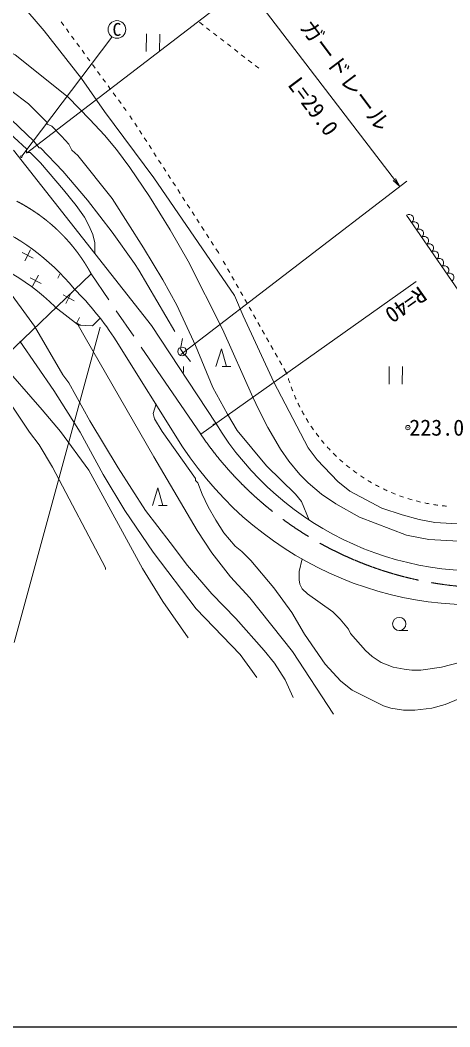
# Model space of a CAD drawing. Units: millimetres, scale not verified. Extents: x 40000 to 680000, y 20000 to 380000.
# Drawn here: x 208908 to 257725, y 205000 to 319280 of the extents above; entities that cross this region are included whole.
import ezdxf
from ezdxf.enums import TextEntityAlignment as Align

# ---------------------------------------------------------------- set-up
doc = ezdxf.new("R2010")
doc.units = ezdxf.units.MM
doc.header["$LTSCALE"] = 1000
doc.header["$PDMODE"] = 32
doc.header["$PDSIZE"] = 500
doc.linetypes.add('CHAIN', pattern=[18.5, 12, -1.5, 3.5, -1.5])
for name, color, linetype, lineweight in [('M-BGD', 7, 'Continuous', 13), ('M-BMK', 2, 'CHAIN', 13), ('M-STR-HTXT', 7, 'Continuous', 13), ('M-TTL-BAND', 7, 'Continuous', 25)]:
    doc.layers.add(name, color=color, linetype=linetype, lineweight=lineweight)
doc.styles.add('ＭＳ ゴシック', font='')
doc.styles.get('ＭＳ ゴシック').set_extended_font_data('MS Gothic')

# ---------------------------------------------------------------- blocks, each defined once
blk = doc.blocks.new('電話柱1')
at = {"color": 7, "linetype": 'Continuous', "lineweight": 13}
for p, q in [((-1.203, 0.848), (-0.496, 0.14)), ((-0.516, 0.002), (0.484, 0.002)), ((1.475, 0.164), (0.478, 0.078))]:
    blk.add_line(p, q, dxfattribs=at)
blk.add_circle((-0.016, 0.002), 0.5, dxfattribs=at)
blk = doc.blocks.new('針葉樹林')
at = {"color": 7, "linetype": 'Continuous', "lineweight": 13}
for p, q in [((-0.6, 0), (0, 2)), ((0, 2), (0.6, 0)), ((0.1, 0), (1.1, 0))]:
    blk.add_line(p, q, dxfattribs=at)
blk = doc.blocks.new('広葉樹林')
at = {"color": 7, "linetype": 'Continuous', "lineweight": 13}
blk.add_line((0, 0), (1, 0), dxfattribs=at)
blk.add_circle((0, 0.75), 0.75, dxfattribs=at)
blk = doc.blocks.new('田')
at = {"color": 7, "linetype": 'Continuous', "lineweight": 13}
for p, q in [((-0.75, 2), (-0.75, 0)), ((0.75, 0), (0.75, 2))]:
    blk.add_line(p, q, dxfattribs=at)
blk = doc.blocks.new('open_arrow')
at = {"color": 0, "linetype": 'Continuous', "lineweight": -2}
blk.add_lwpolyline([(7.5, 1.25), (0, 0), (7.5, -1.25)], dxfattribs=at)

msp = doc.modelspace()

# ---------------------------------------------------------------- linework, layer by layer
at = {"layer": 'M-BGD'}
for p, q in [((213869, 318684), (213574, 319087)), ((229290, 319032), (229686, 318725)), ((214460, 317877), (214165, 318281)), ((230081, 318419), (230476, 318113)), ((230871, 317807), (231267, 317500)), ((209103, 303856), (219323, 317359)), ((215052, 317071), (214756, 317474)), ((215643, 316264), (215347, 316667)), ((231662, 317194), (232057, 316888)), ((232453, 316582), (232848, 316276)), ((216234, 315458), (215938, 315861)), ((233243, 315969), (233638, 315663)), ((216825, 314651), (216529, 315054)), ((234034, 315357), (234429, 315051)), ((234824, 314744), (235219, 314438)), ((217416, 313845), (217121, 314248)), ((218007, 313038), (217712, 313441)), ((235615, 314132), (236010, 313826)), ((215884, 312646), (218509, 308921)), ((218599, 312231), (218303, 312635)), ((219190, 311425), (218894, 311828)), ((219781, 310618), (219485, 311022)), ((214360, 310529), (216815, 307989)), ((220372, 309812), (220076, 310215)), ((220963, 309005), (220668, 309409)), ((211989, 307651), (211989, 307481)), ((211989, 307481), (212497, 307227)), ((221654, 308013), (221382, 308433)), ((222197, 307174), (221925, 307593)), ((212497, 307227), (213598, 306127)), ((222740, 306334), (222468, 306754)), ((210465, 305534), (211058, 304772)), ((223283, 305494), (223011, 305914)), ((223843, 284621), (208149, 304538)), ((209619, 304687), (209619, 304264)), ((209619, 304264), (210042, 304264)), ((211058, 304772), (211227, 304772)), ((223826, 304654), (223554, 305074)), ((224369, 303815), (224097, 304234)), ((224912, 302975), (224640, 303395)), ((225455, 302135), (225183, 302555)), ((225998, 301295), (225726, 301715)), ((226540, 300455), (226269, 300875)), ((227083, 299616), (226812, 300036)), ((227626, 298776), (227355, 299196)), ((228169, 297936), (227898, 298356)), ((228712, 297096), (228441, 297516)), ((273373, 267161), (252814, 297153)), ((229255, 296257), (228984, 296677)), ((229798, 295417), (229527, 295837)), ((230341, 294577), (230070, 294997)), ((230884, 293737), (230613, 294157)), ((209130, 292906), (210384, 292253)), ((210083, 293206), (209430, 291952)), ((231427, 292898), (231156, 293317)), ((231494, 292795), (231427, 292898)), ((232231, 291488), (231985, 291924)), ((210985, 290345), (210332, 289091)), ((213422, 290432), (213193, 289993)), ((232722, 290617), (232476, 291053)), ((210031, 290045), (211286, 289391)), ((233213, 289746), (232968, 290182)), ((233705, 288875), (233459, 289311)), ((213794, 288085), (215049, 287432)), ((214748, 288386), (214095, 287131)), ((234196, 288005), (233950, 288440)), ((234688, 287134), (234442, 287569)), ((212836, 286738), (215530, 284665)), ((234257, 285722), (237728, 278187)), ((235179, 286263), (234933, 286698)), ((235670, 285392), (235425, 285827)), ((215123, 285001), (215791, 284654)), ((215650, 285524), (215301, 284854)), ((215484, 284667), (216307, 283267)), ((215530, 284665), (217131, 284597)), ((217131, 284597), (218014, 285434)), ((223843, 284621), (231124, 273530)), ((223843, 284621), (231124, 273530)), ((236162, 284521), (235916, 284956)), ((210550, 284537), (213767, 279033)), ((231886, 284198), (235357, 276493)), ((236653, 283650), (236407, 284085)), ((208857, 282843), (212751, 277255)), ((227364, 270853), (219822, 282878)), ((237144, 282779), (236899, 283214)), ((237636, 281908), (237390, 282343)), ((238127, 281037), (237881, 281472)), ((206486, 280642), (211397, 275054)), ((238619, 280166), (238373, 280601)), ((205301, 279457), (209957, 272514)), ((227483, 279965), (227483, 279287)), ((239110, 279295), (238864, 279731)), ((239233, 279077), (239110, 279295)), ((231124, 273530), (230785, 273361))]:
    msp.add_line(p, q, dxfattribs=at)
for points in [[(206994, 323229), (208857, 321282), (211651, 318065), (215884, 312646)], [(197596, 317387), (198358, 317557), (201575, 317557), (203015, 317387), (205301, 316879), (208349, 315355), (214360, 310529)], [(198443, 314170), (201237, 314001), (202422, 313747), (204285, 313069), (207841, 311291), (209873, 309767), (211989, 307651)], [(198866, 312900), (201491, 312561), (204031, 311291), (207079, 308751), (210465, 305534)], [(204708, 308667), (206825, 307227), (209619, 304687)], [(218509, 308921), (224097, 301385), (233241, 288008), (234257, 285722)], [(216815, 307989), (218509, 306211), (219863, 304603), (221387, 302571), (223589, 299269), (225959, 295459), (227991, 291903), (231886, 284198)], [(213598, 306127), (214445, 305195), (214783, 304518), (215461, 303925), (219355, 299015), (222911, 293427), (225113, 289786), (226721, 286907), (228838, 282335)], [(210042, 304264), (211227, 303079), (213852, 300031), (215291, 298253), (216223, 296898), (216731, 295967), (217154, 294951), (217408, 294019), (217408, 292834)], [(211227, 304772), (213767, 302147), (216561, 298845), (219355, 295205), (221895, 291649), (222403, 290887), (226467, 283944)], [(210550, 284537), (207079, 289278), (205131, 291310), (204991, 292010)], [(216307, 283267), (224097, 269720), (229007, 261338), (230701, 258798), (232817, 256089), (235019, 253718), (239845, 247622), (244501, 240510)], [(228838, 282335), (230785, 277594), (232479, 274546)], [(213767, 279033), (214445, 278102), (216815, 273784), (220033, 268450), (223165, 263624), (225959, 259983)], [(237728, 278187), (241623, 270736), (242639, 269381), (245009, 266926), (246364, 265825), (250005, 263878), (252291, 263116), (254238, 262608), (256016, 262269), (261184, 261936)], [(212751, 277255), (215715, 272514), (218339, 267688), (220795, 263624), (224012, 258883), (228923, 252448), (233918, 247283), (235781, 244659)], [(224351, 275731), (224012, 274631), (224181, 274038), (225028, 272599), (228838, 267265), (228838, 267011), (229092, 266757), (229600, 265487), (230277, 264047), (231124, 262523), (232055, 261084), (233325, 259560), (234087, 258967), (235103, 257951), (237728, 254819), (239760, 252025), (241199, 249569), (243570, 246183), (245348, 244235), (246618, 243219), (250174, 241441), (251021, 241187), (252460, 240933), (253730, 240933), (255677, 241187), (257201, 241611), (260927, 243135)], [(235357, 276493), (236035, 275054), (237051, 273022), (238490, 270567), (239421, 269212), (240691, 267688), (241623, 266757), (243147, 265487), (244755, 264386), (247465, 262862), (252799, 260830), (255339, 260322), (261519, 259983), (264869, 259425)], [(211397, 275054), (213513, 272599), (216731, 268196), (222827, 257020), (225113, 253295), (227991, 249146)], [(232479, 274546), (233579, 272683), (236881, 268704), (240183, 265487), (240861, 264640), (241754, 262527)], [(209957, 272514), (211058, 271075), (212582, 268535), (218593, 257105), (218593, 256935)], [(225959, 259983), (227907, 257359), (230701, 254141), (233410, 251347), (236627, 247707), (237813, 246267), (238998, 244405), (239929, 242373)], [(258810, 246352), (256778, 245844), (254407, 245505), (253391, 245505), (252545, 245590), (251275, 245844), (249920, 246352), (248904, 247029), (248142, 247707), (246449, 249654), (246195, 250162), (245263, 251263), (244417, 252109), (241538, 254141), (240945, 254734), (240691, 255242), (240607, 255750), (240607, 256681), (240945, 258121)]]:
    msp.add_lwpolyline(points, dxfattribs=at)
for centre, radius in [((219903, 318223), 1000), ((209042, 303776), 100)]:
    msp.add_circle(centre, radius, dxfattribs=at)
for centre, radius, start, end in [((195741, 273240), 24770, 38.82687, 98.87367), ((253096, 296734), 505, 305.00161, 123.85593), ((253667, 295901), 505, 305.00161, 123.85593), ((254238, 295068), 505, 305.00161, 123.85593), ((194643, 268197), 26005, 45.44037, 107.02062), ((254809, 294235), 505, 305.00161, 123.85593), ((255380, 293402), 505, 305.00161, 123.85593), ((255951, 292568), 505, 305.00161, 123.85593), ((256522, 291735), 505, 305.00161, 123.85593), ((257093, 290902), 505, 305.00161, 123.85593), ((257664, 290069), 505, 305.00161, 123.85593), ((191408, 264690), 33737, 32.62425, 45.54158), ((259114, 284693), 20659, 197.16027, 198.54698), ((259114, 284693), 20659, 199.9337, 201.32042), ((259114, 284693), 20659, 202.70713, 204.09385), ((259114, 284693), 20659, 205.48056, 206.86728), ((259114, 284693), 20659, 208.254, 209.64071), ((261001, 291760), 35000, 211.39019, 280.6105), ((259114, 284693), 20659, 211.02743, 212.41414), ((259114, 284693), 20659, 213.80086, 215.18758), ((259114, 284693), 20659, 216.57429, 217.96101), ((260544, 292549), 39643, 213.18029, 281.84029), ((259114, 284693), 20659, 219.34772, 220.73444), ((259114, 284693), 20659, 222.12116, 223.50787), ((259114, 284693), 20659, 224.89459, 226.28131), ((259114, 284693), 20659, 227.66802, 229.05474), ((259114, 284693), 20659, 230.44145, 231.82817), ((259114, 284693), 20659, 233.21489, 234.6016), ((259114, 284693), 20659, 235.98832, 237.37503), ((259114, 284693), 20659, 238.76175, 240.14847), ((259114, 284693), 20659, 241.53518, 242.9219), ((259114, 284693), 20659, 244.30861, 245.69533), ((259114, 284693), 20659, 247.08205, 248.46876), ((259114, 284693), 20659, 249.85548, 251.24219), ((259114, 284693), 20659, 252.62891, 254.01563), ((259114, 284693), 20659, 255.40234, 256.78906), ((259114, 284693), 20659, 258.17577, 259.56249), ((259114, 284693), 20659, 260.94921, 262.33592), ((259114, 284693), 20659, 263.72264, 265.10935)]:
    msp.add_arc(centre, radius, start, end, dxfattribs=at)
msp.add_point((252955, 273026), dxfattribs=at)
at = {"layer": 'M-BMK'}
msp.add_line((229428, 272264), (216985, 290463), dxfattribs=at)
for centre, radius, start, end in [((199408, 280922), 20000, 28.49522, 106.32446), ((262445, 294844), 40000, 214.36693, 278.32229)]:
    msp.add_arc(centre, radius, start, end, dxfattribs=at)
at = {"layer": 'M-STR-HTXT'}
for p, q in [((209650, 304195), (235303, 323862)), ((234509, 323254), (252035, 300394)), ((227176, 281335), (252829, 301002)), ((216985, 290463), (195285, 269748)), ((229428, 272264), (253913, 289598)), ((218014, 284434), (208218, 248633))]:
    msp.add_line(p, q, dxfattribs=at)
at = {"layer": 'M-TTL-BAND'}
msp.add_line((40000, 205000), (579000, 205000), dxfattribs=at)

# ---------------------------------------------------------------- block references
at = {"layer": 'M-BGD', "xscale": 1000, "yscale": 1000}
for name, p, rotation in [('田', (223992, 315710), 359.44375), ('電話柱1', (227314, 281658), 303.08134), ('針葉樹林', (231755, 279970), 359.44375), ('田', (251566, 277963), 359.44375), ('針葉樹林', (224527, 264176), 359.44375), ('広葉樹林', (251967, 249987), 359.44375)]:
    msp.add_blockref(name, p, dxfattribs=dict(at, rotation=rotation))
at = {"layer": 'M-STR-HTXT', "xscale": 133, "yscale": 133, "rotation": 127.5}
msp.add_blockref('open_arrow', (252035, 300394), dxfattribs=at)

# ---------------------------------------------------------------- texts
at = {"layer": 'M-BGD', "style": 'ＭＳ ゴシック'}
msp.add_text('C', height=1466, rotation=359.444, dxfattribs=at).set_placement((219903, 318223), align=Align.MIDDLE_CENTER)
msp.add_text('223.0', height=1833, dxfattribs=at).set_placement((253115, 273026), align=Align.MIDDLE_LEFT)
at = {"layer": 'M-STR-HTXT', "style": 'ＭＳ ゴシック'}
for s, rotation, p in [('ガードレール', 307, (240156, 318133)), ('R=40', 215.295, (253913, 289598))]:
    msp.add_text(s, height=1833, rotation=rotation, dxfattribs=at).set_placement(p, align=Align.BOTTOM_LEFT)
msp.add_text('L=29.0', height=1833, rotation=307, dxfattribs=at).set_placement((243283, 305620), align=Align.BOTTOM_RIGHT)

doc.saveas('drawing.dxf')
